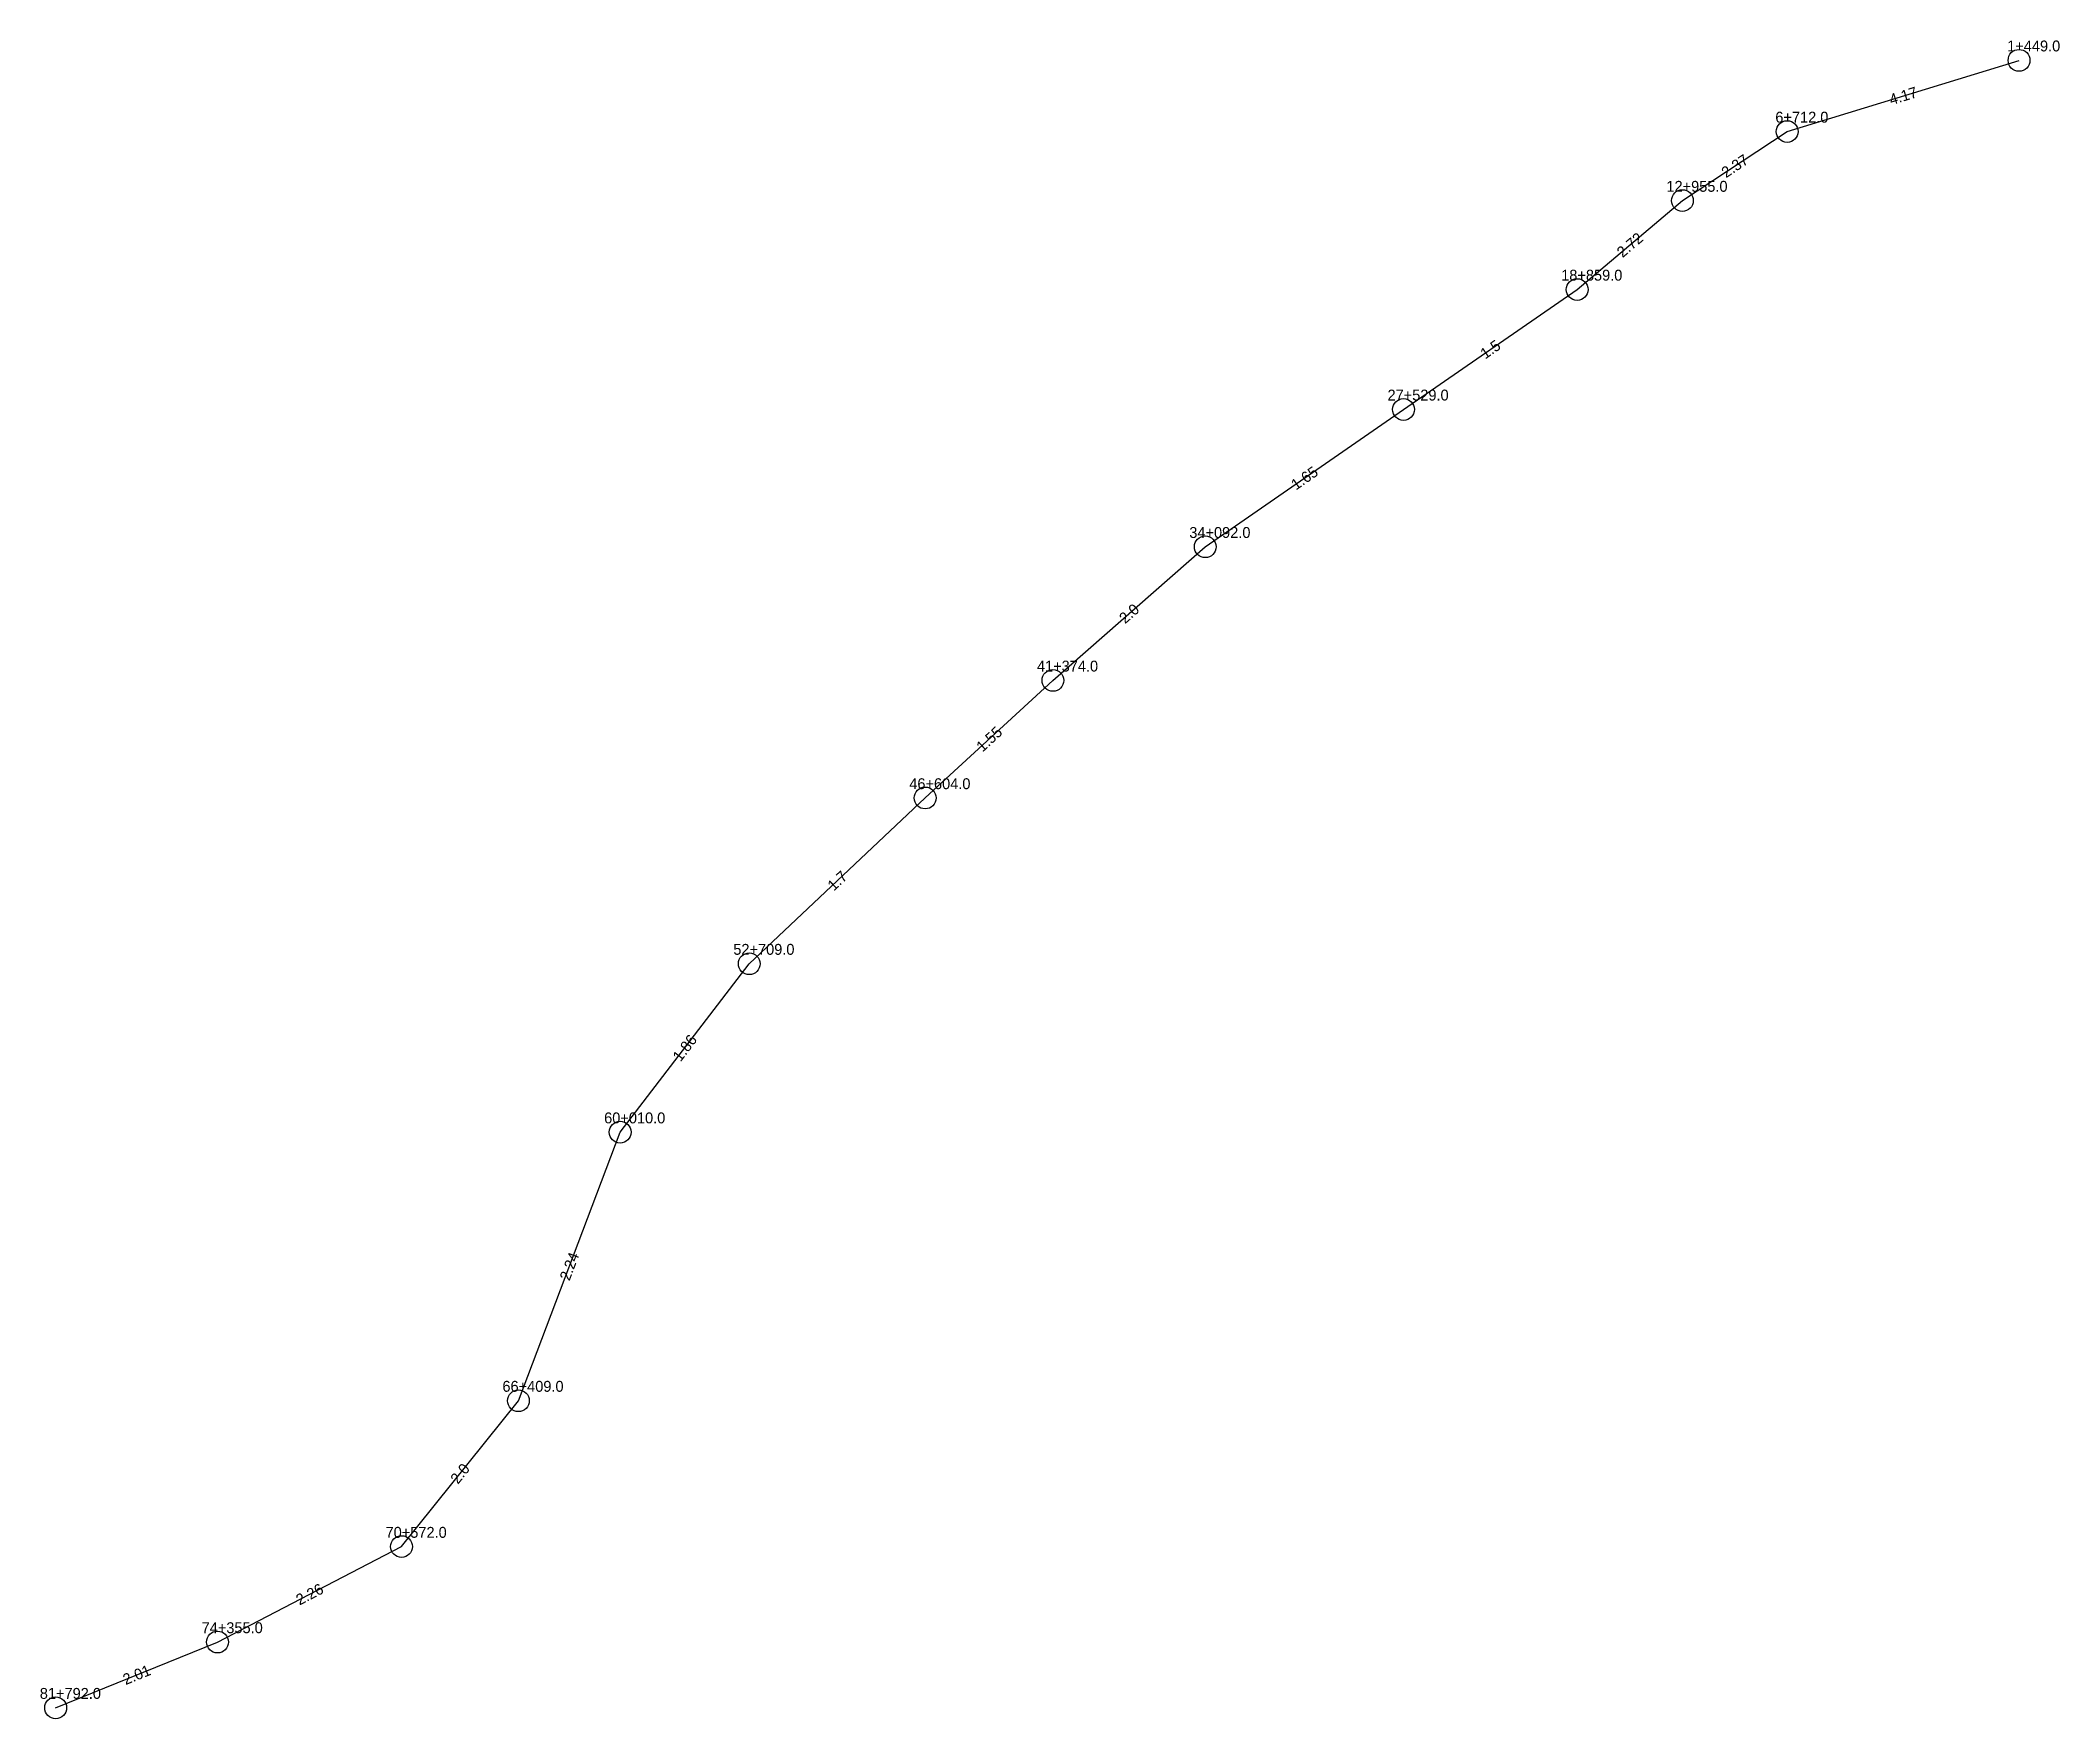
# Model space of a CAD drawing. Header units: metres. Extents: x -2002 to 16539, y 1904504 to 1919916.
import ezdxf
from ezdxf.enums import TextEntityAlignment as Align

# ---------------------------------------------------------------- set-up
doc = ezdxf.new("R2010")
doc.units = ezdxf.units.M
for name, color, linetype in [('High_velocity', 1, 'Continuous'), ('Low_velocity', 3, 'Continuous'), ('Medium_velocity', 2, 'Continuous'), ('River_position', 6, 'Continuous')]:
    doc.layers.add(name, color=color, linetype=linetype)
doc.styles.add('LiberationSerif', font='LiberationSerif-Regular.ttf')

msp = doc.modelspace()

# ---------------------------------------------------------------- linework, layer by layer
at = {"layer": 'High_velocity'}
msp.add_lwpolyline([(14037, 1919079), (16166, 1919733)], dxfattribs=at)
at = {"layer": 'Low_velocity'}
for points in [[(10514, 1916527), (12109, 1917628)], [(8694, 1915266), (10514, 1916527)], [(7295, 1914039), (8694, 1915266)], [(6122, 1912959), (7295, 1914039)], [(4507, 1911437), (6122, 1912959)], [(3321, 1909890), (4507, 1911437)], [(1314, 1906084), (2387, 1907424)]]:
    msp.add_lwpolyline(points, dxfattribs=at)
at = {"layer": 'Medium_velocity'}
for points in [[(13075, 1918445), (14037, 1919079)], [(12109, 1917628), (13075, 1918445)], [(2387, 1907424), (3321, 1909890)], [(-376, 1905208), (1314, 1906084)], [(-1862, 1904604), (-376, 1905208)]]:
    msp.add_lwpolyline(points, dxfattribs=at)
at = {"layer": 'river_position'}
for centre in [(16166, 1919733), (14037, 1919079), (13075, 1918445), (12109, 1917628), (10514, 1916527), (8694, 1915266), (7295, 1914039), (6122, 1912959), (4507, 1911437), (3321, 1909890), (2387, 1907424), (1314, 1906084), (-376, 1905208), (-1862, 1904604)]:
    msp.add_circle(centre, 100, dxfattribs=at)

# ---------------------------------------------------------------- texts
at = {"layer": 'High_velocity', "style": 'LiberationSerif'}
msp.add_text('4.17', height=100, rotation=17.0774, dxfattribs=at).set_placement((15103, 1919407), align=Align.MIDDLE_CENTER)
at = {"layer": 'Low_velocity', "style": 'LiberationSerif'}
for s, rotation, p in [('1.5', 34.6174, (11312, 1917079)), ('1.65', 34.7268, (9605, 1915897)), ('2.0', 41.2498, (7995, 1914653)), ('1.55', 42.6627, (6710, 1913500)), ('1.7', 43.2796, (5316, 1912199)), ('1.86', 52.5244, (3915, 1910664)), ('2.0', 51.3173, (1851, 1906755))]:
    msp.add_text(s, height=100, rotation=rotation, dxfattribs=at).set_placement(p, align=Align.MIDDLE_CENTER)
at = {"layer": 'Medium_velocity', "style": 'LiberationSerif'}
for s, rotation, p in [('2.37', 33.3833, (13557, 1918763)), ('2.72', 40.2154, (12593, 1918038)), ('2.24', 69.2596, (2855, 1908658)), ('2.26', 27.4076, (470, 1905647)), ('2.01', 22.0937, (-1118, 1904907))]:
    msp.add_text(s, height=100, rotation=rotation, dxfattribs=at).set_placement(p, align=Align.MIDDLE_CENTER)
at = {"layer": 'river_position', "style": 'LiberationSerif'}
for s, p in [('1+449.0', (16301, 1919865)), ('6+712.0', (14172, 1919211)), ('12+955.0', (13209, 1918576)), ('18+859.0', (12243, 1917760)), ('27+529.0', (10648, 1916659)), ('34+092.0', (8828, 1915397)), ('41+374.0', (7429, 1914170)), ('46+604.0', (6257, 1913090)), ('52+709.0', (4641, 1911569)), ('60+010.0', (3455, 1910021)), ('66+409.0', (2521, 1907556)), ('70+572.0', (1448, 1906215)), ('74+355.0', (-241, 1905339)), ('81+792.0', (-1727, 1904736))]:
    msp.add_text(s, height=100, dxfattribs=at).set_placement(p, align=Align.MIDDLE_CENTER)

doc.saveas('drawing.dxf')
